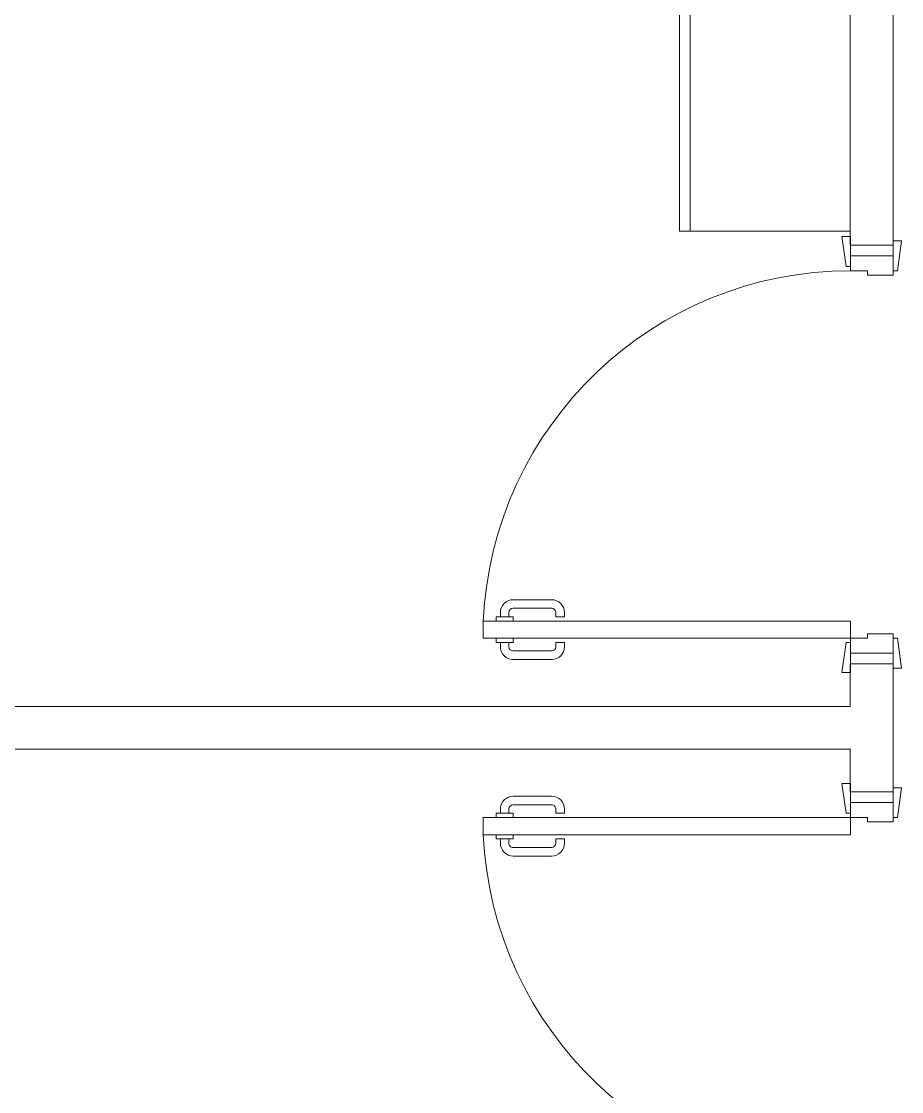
# Model space of a CAD drawing. Header units: millimetres. Extents: x -2143172 to 5255, y -610845 to 279739.
# Drawn here: x -1227831 to -1225771, y -15071 to -12566 of the extents above; entities that cross this region are included whole.
import ezdxf

# ---------------------------------------------------------------- set-up
doc = ezdxf.new("R2010")
doc.units = ezdxf.units.MM
doc.header["$LTSCALE"] = 30
doc.layers.get('0').update_dxf_attribs({"lineweight": 5})
doc.layers.add('LOADING', color=163, linetype='Continuous', lineweight=5)
doc.layers.add('Walls', color=32, linetype='Continuous', lineweight=5)
doc.layers.add('Wooden Joinery', color=7, linetype='Continuous', lineweight=5, true_color=0x521300)

# ---------------------------------------------------------------- blocks, each defined once
blk = doc.blocks.new('A$C72370EFE')
at = {"layer": 'Wooden Joinery'}
for p, q in [((-0.01, -0.04), (-0.02, -0.04)), ((-0.01, -0.03), (-0.01, -0.07)), ((0, -0.03), (-0.01, -0.03)), ((0.04, -0.03), (0.05, -0.03)), ((0.05, -0.03), (0.05, -0.07)), ((0.05, -0.04), (0.06, -0.04)), ((-0.05, -0.07), (-0.05, -0.16)), ((-0.03, -0.07), (-0.03, -0.16)), ((-0.01, -0.06), (-0.02, -0.06)), ((0, -0.07), (-0.01, -0.07)), ((0.04, -0.07), (0.05, -0.07)), ((0.05, -0.06), (0.06, -0.06)), ((0.07, -0.07), (0.07, -0.16)), ((0.09, -0.07), (0.09, -0.16)), ((-0.01, -0.17), (-0.02, -0.17)), ((-0.01, -0.17), (-0.01, -0.19)), ((0.05, -0.17), (0.06, -0.17)), ((0.05, -0.17), (0.05, -0.19)), ((-0.01, -0.19), (-0.02, -0.19)), ((0.05, -0.19), (0.06, -0.19))]:
    blk.add_line(p, q, dxfattribs=at)
for centre, radius, start, end in [((-0.02, -0.07), 0.03, 90, 180), ((0.06, -0.07), 0.03, 0, 90), ((-0.02, -0.07), 0.01, 90, 180), ((0.06, -0.07), 0.01, 0, 90), ((-0.02, -0.16), 0.03, 180, 270), ((-0.02, -0.16), 0.01, 180, 270), ((0.06, -0.16), 0.01, 270, 0), ((0.06, -0.16), 0.03, 270, 0)]:
    blk.add_arc(centre, radius, start, end, dxfattribs=at)
blk = doc.blocks.new('A$C5DAD61B4')
at = {"layer": 'Wooden Joinery'}
for points in [[(80, 959.1), (80, 969.1), (10, 979.1), (10, 959.1)], [(940, 959.1), (940, 969.1), (1010, 979.1), (1010, 959.1)], [(70, 859.1), (70, 849.1), (0, 839.1), (0, 859.1)], [(120, 859.1), (120, 0), (80, 0), (80, 859.1)], [(950, 859.1), (950, 849.1), (1020, 839.1), (1020, 859.1)]]:
    blk.add_lwpolyline(points, close=True, dxfattribs=at)
for points in [[(45, 859.1), (45, 959.1), (20, 959.1), (20, 859.1), (45, 859.1)], [(45, 859.1), (80, 859.1), (80, 899.1), (90, 899.1), (90, 959.1), (45, 959.1), (45, 859.1)], [(975, 859.1), (940, 859.1), (940, 899.1), (930, 899.1), (930, 959.1), (975, 959.1), (975, 859.1)], [(975, 859.1), (975, 959.1), (1000, 959.1), (1000, 859.1), (975, 859.1)]]:
    blk.add_lwpolyline(points, dxfattribs=at)
blk.add_arc((80, 859.1), 860, 272.666, 0, dxfattribs=at)
at = {"layer": 'Wooden Joinery', "xscale": 999.9999999998854, "yscale": 999.9999999998854, "zscale": 999.9999999998854, "rotation": 180}
blk.add_blockref('A$C72370EFE', (120, 0), dxfattribs=at)
blk = doc.blocks.new('GF21027-P')
at = {"color": 0}
for p, q in [((0.4, 0.4), (-0.4, 0.4)), ((-0.4, 0.4), (-0.4, 0)), ((0.4, 0), (0.4, 0.4)), ((-0.4, 0.025), (0.4, 0.025)), ((-0.4, 0), (0.4, 0))]:
    blk.add_line(p, q, dxfattribs=at)

msp = doc.modelspace()

# ---------------------------------------------------------------- linework, layer by layer
at = {"layer": 'Walls'}
for p, q in [((-1225790.9, -10864.7), (-1225790.9, -13089.7)), ((-1225890.9, -11094.7), (-1225890.9, -13089.7)), ((-1225790.9, -13089.7), (-1225890.9, -13089.7)), ((-1225890.9, -14169.7), (-1225890.9, -14069.7)), ((-1225790.9, -14069.7), (-1225890.9, -14069.7)), ((-1225790.9, -14369.7), (-1225790.9, -14069.7)), ((-1225890.9, -14169.7), (-1228001.8, -14169.7)), ((-1225890.9, -14269.7), (-1228001.8, -14269.7)), ((-1225890.9, -14269.7), (-1225890.9, -14369.7)), ((-1225790.9, -14369.7), (-1225890.9, -14369.7))]:
    msp.add_line(p, q, dxfattribs=at)

# ---------------------------------------------------------------- block references
at = {"layer": 'LOADING', "color": 1, "xscale": -1000, "yscale": 1000, "zscale": 1000, "rotation": 269.9999999790882}
msp.add_blockref('GF21027-P', (-1226290.9, -12657.2, -0.1), dxfattribs=at)
at = {"layer": 'Wooden Joinery', "xscale": -1, "rotation": 270}
msp.add_blockref('A$C5DAD61B4', (-1226749.9, -14089.7), dxfattribs=at)
at = {"layer": 'Wooden Joinery', "rotation": 270}
msp.add_blockref('A$C5DAD61B4', (-1226749.9, -14349.7), dxfattribs=at)

doc.saveas('drawing.dxf')
